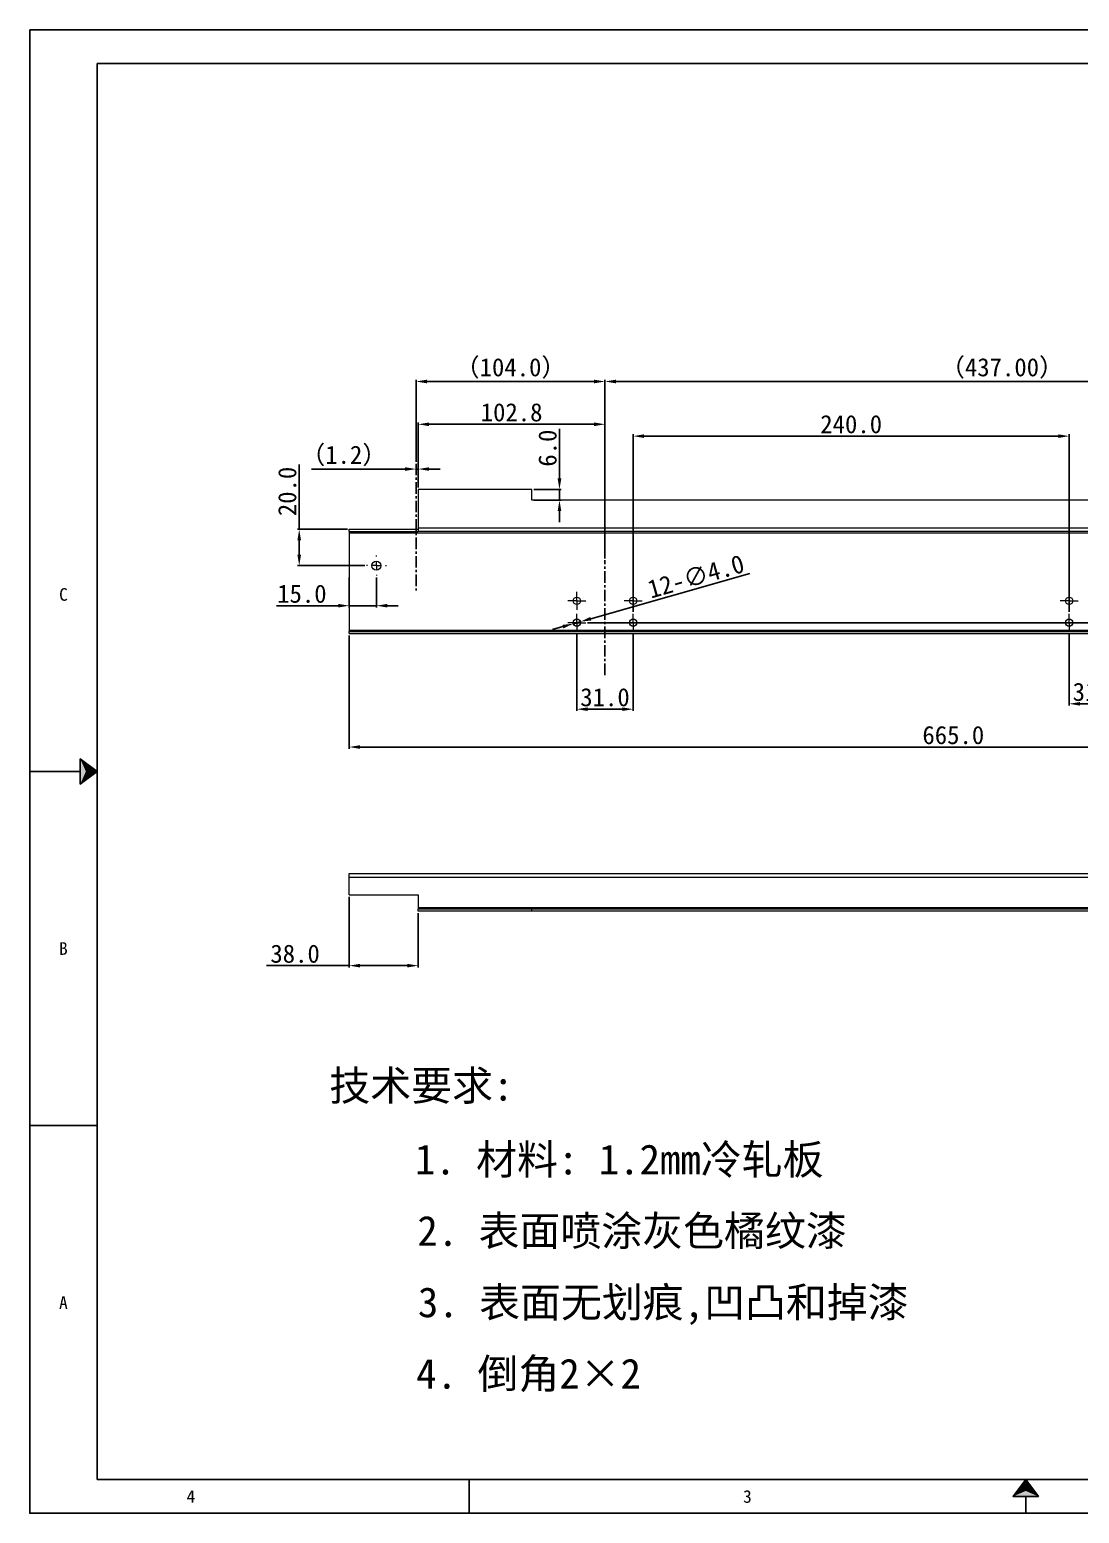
# Model space of a CAD drawing. Header units: millimetres. Extents: x 12436 to 30221, y 8547 to 23793.
# Drawn here: x 24961 to 25539, y 17318 to 18134 of the extents above; entities that cross this region are included whole.
import ezdxf
from ezdxf.enums import TextEntityAlignment as Align

# ---------------------------------------------------------------- set-up
doc = ezdxf.new("R2010")
doc.units = ezdxf.units.MM
doc.header["$PDSIZE"] = -1
doc.linetypes.add('CENTER', pattern=[10.16, 6.35, -1.27, 1.27, -1.27])
doc.linetypes.add('DOT', pattern=[0.25, 0, -0.25])
for name, color, linetype in [('FORMAT', 7, 'Continuous'), ('print', 30, 'Continuous'), ('点画线', 1, 'CENTER')]:
    doc.layers.add(name, color=color, linetype=linetype)
doc.styles.add('Dartop', font='SIMFANG.TTF')
doc.styles.add('HZ', font='SimSun.ttf')
doc.dimstyles.new('副本 ISO-25', dxfattribs={"dimtxt": 10, "dimasz": 6, "dimexe": 1, "dimexo": 1, "dimgap": 1.524, "dimtad": 1, "dimdec": 1, "dimzin": 0, "dimdsep": 46, "dimtxsty": 'Standard', "dimcen": 2.5, "dimclrd": 4, "dimclre": 4, "dimclrt": 4, "dimadec": 0, "dimazin": 0, "dimtfac": 1, "dimtdec": 1, "dimtmove": 0, "dimatfit": 3, "dimfxl": 1, "dimtzin": 0, "dimarcsym": 0})

# ---------------------------------------------------------------- blocks, each defined once
blk = doc.blocks.new('SW_CENTERMARKSYMBOL_0')
at = {"color": 0, "linetype": 'Continuous', "lineweight": 0}
for p, q in [((-5, 0), (-5.5, 0)), ((0, 0), (-2.5, 0)), ((0, 5), (0, 5.5)), ((0, 0), (0, 2.5)), ((0, 0), (0, -2.5)), ((0, 0), (2.5, 0)), ((5, 0), (5.5, 0)), ((0, -5), (0, -5.5))]:
    blk.add_line(p, q, dxfattribs=at)
blk = doc.blocks.new('SW_CENTERMARKSYMBOL_1')
at = {"color": 0, "linetype": 'Continuous', "lineweight": 0}
for p, q in [((-2.5, 0), (-4.9, 0)), ((0, 0), (-2.5, 0)), ((0, 2.5), (0, 4.9)), ((0, 0), (0, 2.5)), ((0, 0), (0, -2.5)), ((0, 0), (2.5, 0)), ((2.5, 0), (4.9, 0)), ((0, -2.5), (0, -4.9))]:
    blk.add_line(p, q, dxfattribs=at)
blk = doc.blocks.new('SW_CENTERMARKSYMBOL_2')
at = {"color": 0, "linetype": 'Continuous', "lineweight": 0}
for p, q in [((-2.5, 0), (-4.9, 0)), ((0, 0), (-2.5, 0)), ((0, 2.5), (0, 4.9)), ((0, 0), (0, 2.5)), ((0, 0), (0, -2.5)), ((0, 0), (2.5, 0)), ((2.5, 0), (4.9, 0)), ((0, -2.5), (0, -4.9))]:
    blk.add_line(p, q, dxfattribs=at)
blk = doc.blocks.new('*D91')
at = {"color": 4, "lineweight": -2}
for p, q in [((25137.25, 17800.92), (25137.25, 17738.46)), ((25802.25, 17800.92), (25802.25, 17738.46)), ((25143.25, 17739.46), (25796.25, 17739.46))]:
    blk.add_line(p, q, dxfattribs=at)
at = {"color": 4}
for points in [[(25143.25, 17740.46), (25143.25, 17738.46), (25137.25, 17739.46)], [(25796.25, 17740.46), (25796.25, 17738.46), (25802.25, 17739.46)]]:
    blk.add_solid(points, dxfattribs=at)
at = {"layer": 'Defpoints', "color": 0}
for p in [(25137.25, 17801.92), (25802.25, 17801.92), (25802.25, 17739.46)]:
    blk.add_point(p, dxfattribs=at)
at = {"color": 4, "insert": (25469.75, 17745.99), "char_height": 10, "attachment_point": 5}
blk.add_mtext('665.0', dxfattribs=at)
blk = doc.blocks.new('*D94')
at = {"color": 4, "lineweight": -2}
for p, q in [((25835.93, 17813.92), (25835.93, 17819.92)), ((25268.44, 17807.92), (25836.93, 17807.92)), ((25835.93, 17807.92), (25835.93, 17801.92)), ((25803.45, 17801.92), (25836.93, 17801.92)), ((25835.93, 17795.92), (25835.93, 17768.54))]:
    blk.add_line(p, q, dxfattribs=at)
at = {"color": 4}
for points in [[(25834.93, 17813.92), (25836.93, 17813.92), (25835.93, 17807.92)], [(25834.93, 17795.92), (25836.93, 17795.92), (25835.93, 17801.92)]]:
    blk.add_solid(points, dxfattribs=at)
at = {"layer": 'Defpoints', "color": 0}
for p in [(25267.44, 17807.92), (25802.45, 17801.92), (25835.93, 17801.92)]:
    blk.add_point(p, dxfattribs=at)
at = {"color": 4, "insert": (25829.41, 17779.23), "char_height": 10, "attachment_point": 5, "rotation": 90}
blk.add_mtext('6.0', dxfattribs=at)
blk = doc.blocks.new('*D95')
at = {"color": 4, "lineweight": -2}
for p, q in [((25109.74, 17859.32), (25109.74, 17895.03)), ((25136.25, 17859.32), (25108.74, 17859.32)), ((25109.74, 17845.31), (25109.74, 17853.32)), ((25145.95, 17839.31), (25108.74, 17839.31))]:
    blk.add_line(p, q, dxfattribs=at)
at = {"color": 4}
for points in [[(25108.74, 17853.32), (25110.74, 17853.32), (25109.74, 17859.32)], [(25108.74, 17845.31), (25110.74, 17845.31), (25109.74, 17839.31)]]:
    blk.add_solid(points, dxfattribs=at)
at = {"layer": 'Defpoints', "color": 0}
for p in [(25109.74, 17859.32), (25137.25, 17859.32), (25146.95, 17839.31)]:
    blk.add_point(p, dxfattribs=at)
at = {"color": 4, "insert": (25103.22, 17880.17), "char_height": 10, "attachment_point": 5, "rotation": 90}
blk.add_mtext('20.0', dxfattribs=at)
blk = doc.blocks.new('*D96')
at = {"color": 4, "lineweight": -2}
for p, q in [((25137.25, 17656.99), (25137.25, 17618.09)), ((25175.25, 17648), (25175.25, 17618.09)), ((25137.25, 17619.09), (25091.78, 17619.09)), ((25169.25, 17619.09), (25143.25, 17619.09))]:
    blk.add_line(p, q, dxfattribs=at)
at = {"color": 4}
for points in [[(25143.25, 17620.09), (25143.25, 17618.09), (25137.25, 17619.09)], [(25169.25, 17620.09), (25169.25, 17618.09), (25175.25, 17619.09)]]:
    blk.add_solid(points, dxfattribs=at)
at = {"layer": 'Defpoints', "color": 0}
for p in [(25137.25, 17657.99), (25175.25, 17649), (25175.25, 17619.09)]:
    blk.add_point(p, dxfattribs=at)
at = {"color": 4, "insert": (25107.47, 17625.61), "char_height": 10, "attachment_point": 5}
blk.add_mtext('38.0', dxfattribs=at)
blk = doc.blocks.new('*D97')
at = {"color": 4, "lineweight": -2}
for p, q in [((25262.54, 17802.02), (25262.54, 17759.29)), ((25293.54, 17802.12), (25293.54, 17759.29)), ((25268.54, 17760.29), (25287.54, 17760.29))]:
    blk.add_line(p, q, dxfattribs=at)
at = {"color": 4}
for points in [[(25268.54, 17761.29), (25268.54, 17759.29), (25262.54, 17760.29)], [(25287.54, 17761.29), (25287.54, 17759.29), (25293.54, 17760.29)]]:
    blk.add_solid(points, dxfattribs=at)
at = {"layer": 'Defpoints', "color": 0}
for p in [(25262.54, 17803.02), (25293.54, 17803.12), (25293.54, 17760.29)]:
    blk.add_point(p, dxfattribs=at)
at = {"color": 4, "insert": (25278.04, 17766.82), "char_height": 10, "attachment_point": 5}
blk.add_mtext('31.0', dxfattribs=at)
blk = doc.blocks.new('*D98')
at = {"color": 4, "lineweight": -2}
for p, q in [((25293.54, 17813.82), (25293.54, 17911.62)), ((25299.54, 17910.62), (25527.54, 17910.62)), ((25533.54, 17813.82), (25533.54, 17911.62))]:
    blk.add_line(p, q, dxfattribs=at)
at = {"color": 4}
for points in [[(25299.54, 17911.62), (25299.54, 17909.62), (25293.54, 17910.62)], [(25527.54, 17911.62), (25527.54, 17909.62), (25533.54, 17910.62)]]:
    blk.add_solid(points, dxfattribs=at)
at = {"layer": 'Defpoints', "color": 0}
for p in [(25533.54, 17910.62), (25293.54, 17812.82), (25533.54, 17812.82)]:
    blk.add_point(p, dxfattribs=at)
at = {"color": 4, "insert": (25413.54, 17917.14), "char_height": 10, "attachment_point": 5}
blk.add_mtext('240.0', dxfattribs=at)
blk = doc.blocks.new('*D101')
at = {"color": 4, "lineweight": -2}
for p, q in [((25175.25, 17882.32), (25175.25, 17918.14)), ((25181.25, 17917.14), (25272.04, 17917.14)), ((25278.04, 17843.34), (25278.04, 17918.14))]:
    blk.add_line(p, q, dxfattribs=at)
at = {"color": 4}
for points in [[(25181.25, 17918.14), (25181.25, 17916.14), (25175.25, 17917.14)], [(25272.04, 17918.14), (25272.04, 17916.14), (25278.04, 17917.14)]]:
    blk.add_solid(points, dxfattribs=at)
at = {"layer": 'Defpoints', "color": 0}
for p in [(25278.04, 17917.14), (25175.25, 17881.32), (25278.04, 17842.34)]:
    blk.add_point(p, dxfattribs=at)
at = {"color": 4, "insert": (25226.65, 17923.67), "char_height": 10, "attachment_point": 5}
blk.add_mtext('102.8', dxfattribs=at)
blk = doc.blocks.new('*D105')
at = {"color": 4, "lineweight": -2}
for p, q in [((25137.25, 17832.81), (25137.25, 17816.26)), ((25152.25, 17832.81), (25152.25, 17816.26)), ((25131.25, 17817.26), (25097.2, 17817.26)), ((25152.25, 17817.26), (25137.25, 17817.26)), ((25158.25, 17817.26), (25164.25, 17817.26))]:
    blk.add_line(p, q, dxfattribs=at)
at = {"color": 4}
for points in [[(25131.25, 17818.26), (25131.25, 17816.26), (25137.25, 17817.26)], [(25158.25, 17818.26), (25158.25, 17816.26), (25152.25, 17817.26)]]:
    blk.add_solid(points, dxfattribs=at)
at = {"layer": 'Defpoints', "color": 0}
for p in [(25137.25, 17833.81), (25152.25, 17833.81), (25137.25, 17817.26)]:
    blk.add_point(p, dxfattribs=at)
at = {"color": 4, "insert": (25111.22, 17823.79), "char_height": 10, "attachment_point": 5}
blk.add_mtext('15.0', dxfattribs=at)
blk = doc.blocks.new('*U14')
at = {"color": 254, "linetype": 'Continuous', "extrusion": (0, 0, -1)}
for points in [[(-17, 0.333), (-16.812, 0.25), (-17, 0.5)], [(-17, 0.333), (-17, 0.5), (-17.188, 0.25)], [(-17, 0.333), (-17.188, 0.25), (-16.812, 0.25)]]:
    blk.add_solid(points, dxfattribs=at)
blk = doc.blocks.new('*U13')
at = {"color": 254, "linetype": 'Continuous', "extrusion": (0, 0, -1)}
for points in [[(-0.833, 11), (-0.75, 10.812), (-0.75, 11.188)], [(-0.833, 11), (-0.75, 11.188), (-1, 11)], [(-0.833, 11), (-1, 11), (-0.75, 10.812)]]:
    blk.add_solid(points, dxfattribs=at)
blk = doc.blocks.new('*D382')
at = {"color": 4, "lineweight": -2}
for p, q in [((25278.04, 17844.34), (25278.04, 17941.69)), ((25709.04, 17940.69), (25284.04, 17940.69)), ((25715.04, 17843.34), (25715.04, 17941.69))]:
    blk.add_line(p, q, dxfattribs=at)
at = {"color": 4}
for points in [[(25284.04, 17941.69), (25284.04, 17939.69), (25278.04, 17940.69)], [(25709.04, 17941.69), (25709.04, 17939.69), (25715.04, 17940.69)]]:
    blk.add_solid(points, dxfattribs=at)
at = {"layer": 'Defpoints', "color": 0}
for p in [(25278.04, 17940.69), (25278.04, 17843.34), (25715.04, 17842.34)]:
    blk.add_point(p, dxfattribs=at)
at = {"color": 4, "insert": (25496.54, 17947.9), "char_height": 10, "attachment_point": 5}
blk.add_mtext('{\\fSimSun|b0|i0|c134|p2;（}437.00{\\fSimSun|b0|i0|c134|p2;）}', dxfattribs=at)
blk = doc.blocks.new('*D144')
at = {"layer": 'Defpoints', "color": 0}
for p in [(25260.62, 17807.37), (25264.47, 17808.46)]:
    blk.add_point(p, dxfattribs=at)
at = {"layer": 'FORMAT', "color": 4, "lineweight": -2}
for p, q in [((25357.78, 17835), (25270.24, 17810.1)), ((25260.62, 17807.37), (25264.47, 17808.46)), ((25254.85, 17805.73), (25249.08, 17804.09))]:
    blk.add_line(p, q, dxfattribs=at)
at = {"layer": 'FORMAT', "color": 4}
for points in [[(25254.58, 17806.69), (25255.12, 17804.76), (25260.62, 17807.37)], [(25269.97, 17811.07), (25270.51, 17809.14), (25264.47, 17808.46)]]:
    blk.add_solid(points, dxfattribs=at)
at = {"layer": 'FORMAT', "color": 4, "insert": (25328.08, 17833.34), "char_height": 10, "attachment_point": 5, "rotation": 15.87574}
blk.add_mtext('12-∅4.0', dxfattribs=at)
blk = doc.blocks.new('*D145')
at = {"color": 4, "lineweight": -2}
for p, q in [((25174.05, 17896.4), (25174.05, 17941.69)), ((25180.05, 17940.69), (25272.04, 17940.69)), ((25278.04, 17843.34), (25278.04, 17941.69))]:
    blk.add_line(p, q, dxfattribs=at)
at = {"color": 4}
for points in [[(25180.05, 17941.69), (25180.05, 17939.69), (25174.05, 17940.69)], [(25272.04, 17941.69), (25272.04, 17939.69), (25278.04, 17940.69)]]:
    blk.add_solid(points, dxfattribs=at)
at = {"layer": 'Defpoints', "color": 0}
for p in [(25278.04, 17940.69), (25174.05, 17895.4), (25278.04, 17842.34)]:
    blk.add_point(p, dxfattribs=at)
at = {"color": 4, "insert": (25226.05, 17947.9), "char_height": 10, "attachment_point": 5}
blk.add_mtext('{\\fSimSun|b0|i0|c134|p2;（}104.0{\\fSimSun|b0|i0|c134|p2;）}', dxfattribs=at)
blk = doc.blocks.new('*D383')
at = {"layer": 'Defpoints', "color": 0}
for p in [(25174.05, 17895.4), (25175.25, 17892.49), (25175.25, 17881.32)]:
    blk.add_point(p, dxfattribs=at)
at = {"layer": 'FORMAT', "color": 4, "lineweight": -2}
for p, q in [((25168.05, 17892.49), (25116.58, 17892.49)), ((25174.05, 17894.4), (25174.05, 17891.49)), ((25175.25, 17892.49), (25174.05, 17892.49)), ((25175.25, 17882.32), (25175.25, 17893.49)), ((25181.25, 17892.49), (25187.25, 17892.49))]:
    blk.add_line(p, q, dxfattribs=at)
at = {"layer": 'FORMAT', "color": 4}
for points in [[(25168.05, 17893.49), (25168.05, 17891.49), (25174.05, 17892.49)], [(25181.25, 17893.49), (25181.25, 17891.49), (25175.25, 17892.49)]]:
    blk.add_solid(points, dxfattribs=at)
at = {"layer": 'FORMAT', "color": 4, "insert": (25134.27, 17899.71), "char_height": 10, "attachment_point": 5}
blk.add_mtext('{\\fSimSun|b0|i0|c134|p2;（}1.2{\\fSimSun|b0|i0|c134|p2;）}', dxfattribs=at)
blk = doc.blocks.new('*D385')
at = {"layer": 'Defpoints', "color": 0}
for p in [(25533.54, 17803.02), (25564.54, 17803.02), (25533.54, 17763.25)]:
    blk.add_point(p, dxfattribs=at)
at = {"layer": 'FORMAT', "color": 4, "lineweight": -2}
for p, q in [((25533.54, 17802.02), (25533.54, 17762.25)), ((25564.54, 17802.02), (25564.54, 17762.25)), ((25558.54, 17763.25), (25539.54, 17763.25))]:
    blk.add_line(p, q, dxfattribs=at)
at = {"layer": 'FORMAT', "color": 4}
for points in [[(25539.54, 17764.25), (25539.54, 17762.25), (25533.54, 17763.25)], [(25558.54, 17764.25), (25558.54, 17762.25), (25564.54, 17763.25)]]:
    blk.add_solid(points, dxfattribs=at)
at = {"layer": 'FORMAT', "color": 4, "insert": (25549.04, 17769.77), "char_height": 10, "attachment_point": 5}
blk.add_mtext('31.0', dxfattribs=at)
blk = doc.blocks.new('*D392')
at = {"color": 4, "lineweight": -2}
for p, q in [((25252.99, 17887.32), (25252.99, 17914.7)), ((25238.85, 17881.32), (25253.99, 17881.32)), ((25252.99, 17875.32), (25252.99, 17881.32)), ((25238.85, 17875.32), (25253.99, 17875.32)), ((25252.99, 17869.32), (25252.99, 17863.32))]:
    blk.add_line(p, q, dxfattribs=at)
at = {"color": 4}
for points in [[(25251.99, 17887.32), (25253.99, 17887.32), (25252.99, 17881.32)], [(25251.99, 17869.32), (25253.99, 17869.32), (25252.99, 17875.32)]]:
    blk.add_solid(points, dxfattribs=at)
at = {"layer": 'Defpoints', "color": 0}
for p in [(25237.85, 17881.32), (25252.99, 17881.32), (25237.85, 17875.32)]:
    blk.add_point(p, dxfattribs=at)
at = {"color": 4, "insert": (25246.47, 17904.01), "char_height": 10, "attachment_point": 5, "rotation": 90}
blk.add_mtext('6.0', dxfattribs=at)

msp = doc.modelspace()

# ---------------------------------------------------------------- linework, layer by layer
at = {"color": 0, "linetype": 'DOT'}
for p, q in [((24961.4, 17336.12), (24961.4, 18115.839)), ((26122.235, 17317.555), (24961.4, 17317.555))]:
    msp.add_line(p, q, dxfattribs=at)
at = {"color": 0}
for p, q in [((24998.529, 17336.12), (24998.529, 18115.839)), ((24989.247, 17725.979), (24961.4, 17725.979)), ((24998.529, 17531.05), (24961.4, 17531.05)), ((24961.4, 17336.12), (24961.4, 17317.555)), ((26103.67, 17336.12), (24998.529, 17336.12)), ((25203.28, 17317.555), (25203.28, 17336.12)), ((25509.598, 17326.838), (25509.598, 17317.555)), ((24961.4, 17317.555), (24961.4, 17317.555))]:
    msp.add_line(p, q, dxfattribs=at)
msp.add_line((24998.529, 18115.839), (26103.67, 18115.839))
at = {"color": 7, "linetype": 'Continuous', "lineweight": 15}
for p, q in [((25237.845, 17881.317), (25175.245, 17881.317)), ((25175.245, 17881.317), (25175.245, 17858.117)), ((25237.845, 17875.317), (25237.845, 17881.317)), ((25802.245, 17875.317), (25237.845, 17875.317)), ((25137.245, 17858.117), (25137.245, 17859.317)), ((25137.245, 17859.317), (25175.245, 17859.317)), ((25137.245, 17858.117), (25175.045, 17858.117)), ((25137.245, 17858.117), (25137.245, 17857.38)), ((25137.245, 17857.38), (25802.245, 17857.38)), ((25137.245, 17857.38), (25137.245, 17803.853)), ((25802.245, 17858.117), (25175.045, 17858.117)), ((25175.245, 17860.053), (25802.245, 17860.053)), ((25137.245, 17803.853), (25802.245, 17803.853)), ((25137.245, 17803.853), (25137.245, 17803.117)), ((25137.245, 17801.917), (25137.245, 17803.117)), ((25137.245, 17803.117), (25802.245, 17803.117)), ((25137.245, 17801.917), (25802.245, 17801.917)), ((25137.245, 17669.794), (25802.245, 17669.794)), ((25137.245, 17667.857), (25137.245, 17669.794)), ((25137.245, 17657.994), (25137.245, 17667.857)), ((25137.245, 17667.857), (25802.245, 17667.857)), ((25137.245, 17657.994), (25175.245, 17657.994)), ((25175.245, 17657.994), (25175.245, 17650.934)), ((25175.245, 17650.934), (25175.245, 17650.197)), ((25802.245, 17650.934), (25175.245, 17650.934)), ((25175.245, 17648.997), (25175.245, 17650.197)), ((25237.845, 17650.197), (25175.245, 17650.197)), ((25237.845, 17648.997), (25175.245, 17648.997)), ((25237.845, 17648.997), (25237.845, 17650.197)), ((25802.245, 17650.197), (25237.845, 17650.197)), ((25802.245, 17648.997), (25237.845, 17648.997))]:
    msp.add_line(p, q, dxfattribs=at)
at = {"color": 0}
for points in [[(24998.529, 17725.979), (24989.247, 17719.018), (24989.247, 17732.941), (24998.529, 17725.979)], [(25509.598, 17336.12), (25516.56, 17326.838), (25502.637, 17326.838), (25509.598, 17336.12)]]:
    msp.add_lwpolyline(points, close=True, dxfattribs=at)
at = {"color": 7, "linetype": 'Continuous', "lineweight": 15}
for centre, radius in [((25152.245, 17839.314), 2.5), ((25262.545, 17819.915), 2), ((25293.545, 17819.915), 2), ((25533.545, 17819.915), 2), ((25262.545, 17807.915), 2), ((25293.545, 17807.915), 2), ((25533.545, 17807.915), 2)]:
    msp.add_circle(centre, radius, dxfattribs=at)
at = {"layer": 'print', "color": 4}
msp.add_lwpolyline([(24961.4, 18134.404), (26140.799, 18134.404), (26140.799, 17317.555), (24961.4, 17317.555)], close=True, dxfattribs=at)
at = {"layer": '点画线'}
for p, q in [((25174.045, 17895.399), (25174.045, 17824.422)), ((25278.045, 17779.091), (25278.045, 17842.343))]:
    msp.add_line(p, q, dxfattribs=at)

# ---------------------------------------------------------------- block references
at = {"color": 0, "linetype": 'Continuous', "xscale": 37.12946973524049, "yscale": 37.12946973552243, "zscale": 37.12946973551976}
for name, p in [('*U13', (24961.4, 17317.555)), ('*U14', (24878.397, 17317.555))]:
    msp.add_blockref(name, p, dxfattribs=at)
at = {"layer": '点画线', "lineweight": 0}
for name, p in [('SW_CENTERMARKSYMBOL_0', (25152.245, 17839.314)), ('SW_CENTERMARKSYMBOL_1', (25262.545, 17819.915)), ('SW_CENTERMARKSYMBOL_2', (25293.545, 17819.915)), ('SW_CENTERMARKSYMBOL_1', (25533.545, 17819.915)), ('SW_CENTERMARKSYMBOL_1', (25262.545, 17807.915)), ('SW_CENTERMARKSYMBOL_2', (25293.545, 17807.915)), ('SW_CENTERMARKSYMBOL_1', (25533.545, 17807.915))]:
    msp.add_blockref(name, p, dxfattribs=at)

# ---------------------------------------------------------------- texts
at = {"color": 0, "style": 'Dartop'}
for s, p in [('C', (24979.965, 17823.444)), ('B', (24979.965, 17628.515)), ('A', (24979.965, 17433.585)), ('4', (25050.121, 17326.838)), ('3', (25356.439, 17326.838))]:
    msp.add_text(s, height=6.962, dxfattribs=at).set_placement(p, align=Align.MIDDLE_CENTER)
at = {"style": 'HZ'}
for s, height, p in [('技术要求:', 16.511, (25176.976, 17553.067)), ('     1. 材料: 1.2mm冷轧板', 16.51104, (25257.789, 17512.397)), ('    2. 表面喷涂灰色橘纹漆', 16.51104, (25270.481, 17473.085)), ('3. 表面无划痕,凹凸和掉漆', 16.51104, (25310.123, 17433.773)), ('4. 倒角2×2         ', 16.51104, (25286.547, 17394.461))]:
    msp.add_text(s, height=height, dxfattribs=at).set_placement(p, align=Align.MIDDLE_CENTER)

# ---------------------------------------------------------------- dimensions: what is measured, and where the dimension line sits
for p1, p2, text, picture, middle in [((25174.045, 17895.399), (25278.045, 17842.343), '{\\fSimSun|b0|i0|c134|p2;（}<>{\\fSimSun|b0|i0|c134|p2;）}', '*D145', (25226.045, 17940.686)), ((25715.045, 17842.343), (25278.045, 17843.343), '{\\fSimSun|b0|i0|c134|p2;（}<>0{\\fSimSun|b0|i0|c134|p2;）}', '*D382', (25496.545, 17940.686))]:
    dim = msp.add_linear_dim(base=(25278.045, 17940.686), p1=p1, p2=p2, text=text, dimstyle='副本 ISO-25')
    dim.commit()
    dim.dimension.update_dxf_attribs({"geometry": picture, "text_midpoint": middle, "dimtype": 160})
for base, p1, p2, picture, middle in [((25278.045, 17917.144), (25175.245, 17881.317), (25278.045, 17842.343), '*D101', (25226.645, 17917.144)), ((25802.245, 17739.464), (25137.245, 17801.917), (25802.245, 17801.917), '*D91', (25469.745, 17739.464)), ((25293.545, 17760.292), (25262.545, 17803.015), (25293.545, 17803.117), '*D97', (25278.045, 17760.292)), ((25175.245, 17619.086), (25137.245, 17657.994), (25175.245, 17648.997), '*D96', (25107.471, 17619.086))]:
    dim = msp.add_linear_dim(base=base, p1=p1, p2=p2, dimstyle='副本 ISO-25')
    dim.commit()
    dim.dimension.update_dxf_attribs({"geometry": picture, "text_midpoint": middle, "dimtype": 160})
for base, p1, p2, picture, middle in [((25533.545, 17910.62), (25293.545, 17812.815), (25533.545, 17812.815), '*D98', (25413.545, 17917.144)), ((25137.245, 17817.262), (25152.245, 17833.814), (25137.245, 17833.814), '*D105', (25111.221, 17823.786))]:
    dim = msp.add_linear_dim(base=base, p1=p1, p2=p2, dimstyle='副本 ISO-25')
    dim.commit()
    dim.dimension.update_dxf_attribs({"geometry": picture, "text_midpoint": middle})
for base, p1, p2, picture, middle in [((25252.994, 17881.317), (25237.845, 17875.317), (25237.845, 17881.317), '*D392', (25246.47, 17904.007)), ((25109.742, 17859.317), (25146.945, 17839.314), (25137.245, 17859.317), '*D95', (25103.218, 17880.174)), ((25835.933, 17801.917), (25267.445, 17807.915), (25802.445, 17801.917), '*D94', (25829.409, 17779.226))]:
    dim = msp.add_linear_dim(base=base, p1=p1, p2=p2, angle=90, dimstyle='副本 ISO-25')
    dim.commit()
    dim.dimension.update_dxf_attribs({"geometry": picture, "text_midpoint": middle})
at = {"layer": 'FORMAT'}
dim = msp.add_linear_dim(base=(25175.245, 17892.49), p1=(25174.045, 17895.399), p2=(25175.245, 17881.317), text='{\\fSimSun|b0|i0|c134|p2;（}<>{\\fSimSun|b0|i0|c134|p2;）}', dimstyle='副本 ISO-25', dxfattribs=at)
dim.commit()
dim.dimension.update_dxf_attribs({"geometry": '*D383', "text_midpoint": (25134.271, 17892.49), "dimtype": 160})
dim = msp.add_diameter_dim_2p(p1=(25260.621, 17807.368), p2=(25264.469, 17808.462), text='12-<>', dimstyle='副本 ISO-25', dxfattribs=at)
dim.commit()
dim.dimension.update_dxf_attribs({"geometry": '*D144', "text_midpoint": (25329.862, 17827.06), "dimtype": 163})
dim = msp.add_linear_dim(base=(25533.545, 17763.25), p1=(25564.545, 17803.015), p2=(25533.545, 17803.015), dimstyle='副本 ISO-25', dxfattribs=at)
dim.commit()
dim.dimension.update_dxf_attribs({"geometry": '*D385', "text_midpoint": (25549.045, 17769.774)})

doc.saveas('drawing.dxf')
